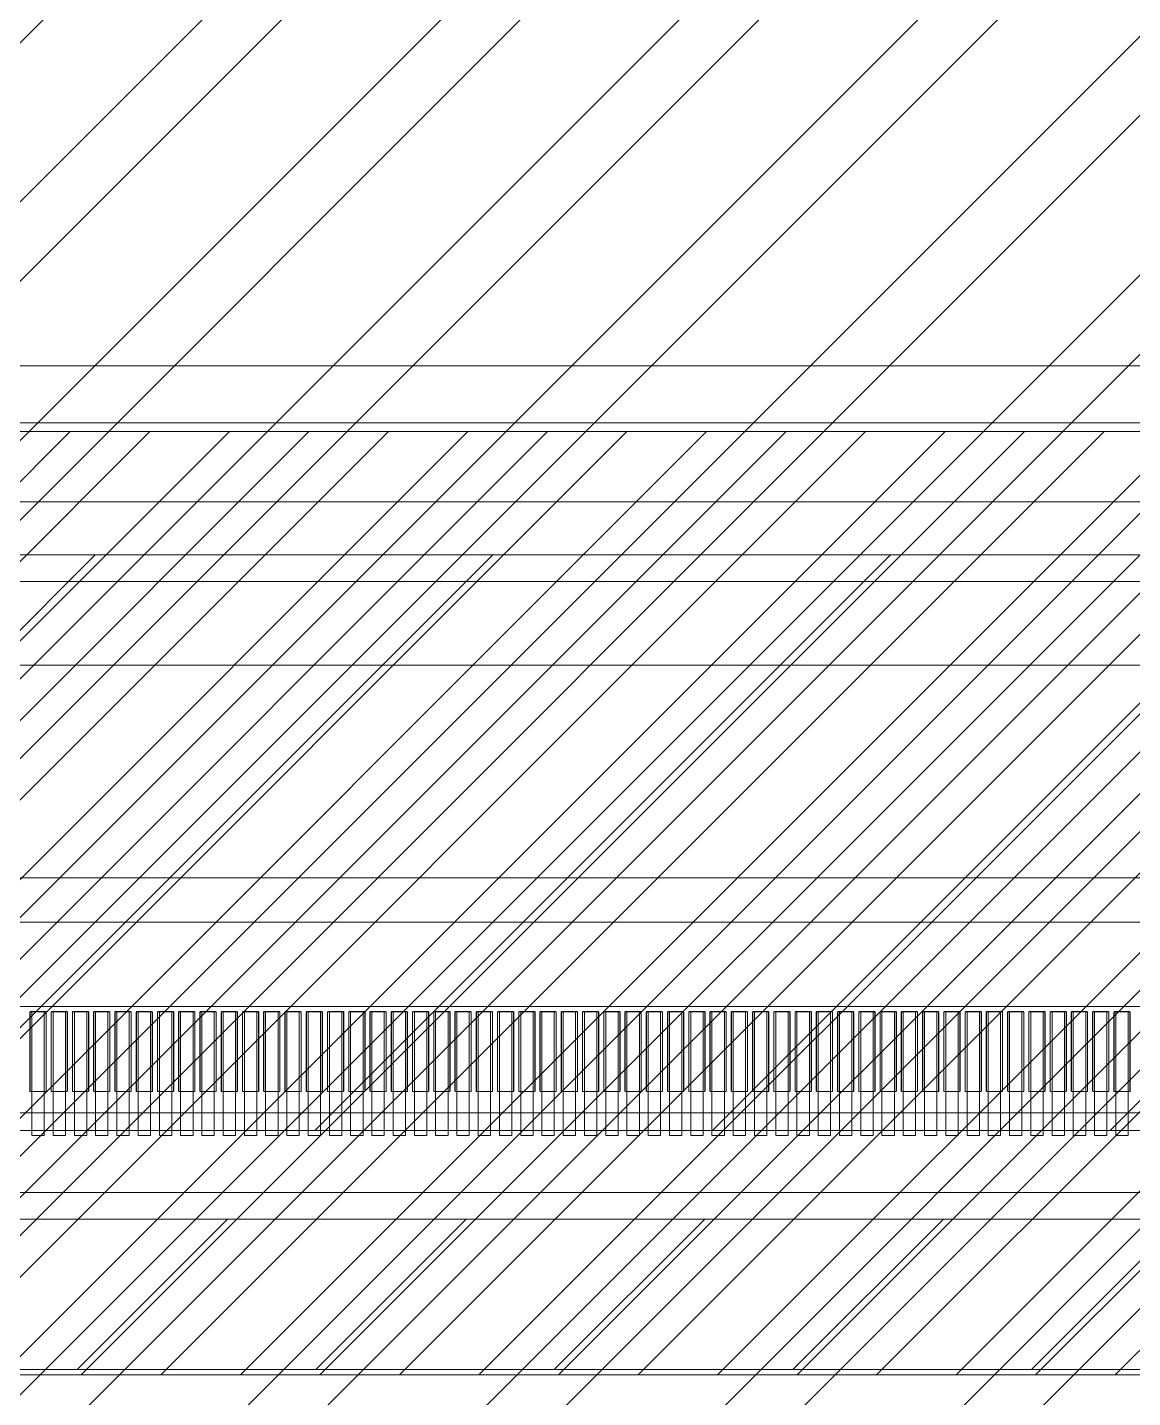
# Model space of a CAD drawing. Header units: millimetres. Extents: x 1065 to 1969, y -17351 to -16712.
# Drawn here: x 1396.21 to 1402.45, y -17104.09 to -17096.36 of the extents above; entities that cross this region are included whole.
import ezdxf

# ---------------------------------------------------------------- set-up
doc = ezdxf.new("R2010")
doc.units = ezdxf.units.MM
doc.layers.get('0').update_dxf_attribs({"lineweight": 20})
doc.layers.add('_', color=7, linetype='Continuous')
for name, color, linetype, lineweight in [('bl', 7, 'Continuous', 25), ('chip_btm.drawing', 9, 'Continuous', 100), ('chip_top.drawing', 3, 'Continuous', 100), ('DIM', 3, 'Continuous', 20), ('dummy.drawing', 7, 'Continuous', 100), ('epin', 13, 'Continuous', 9), ('FPC', 1, 'Continuous', 13), ('GE.drawing', 6, 'Continuous', 100), ('GE_MASK.drawing', 5, 'Continuous', 100), ('L245.P200', 19, 'Continuous', 100), ('下扩散', 201, 'Continuous', 13)]:
    doc.layers.add(name, color=color, linetype=linetype, lineweight=lineweight)

# ---------------------------------------------------------------- blocks, each defined once
blk = doc.blocks.new('*u15')
at = {"color": 2, "lineweight": 5}
for points in [[(-12.0847, 0.3488), (-12.1547, 0.3488), (-12.1547, -0.3512), (-12.0847, -0.3512)], [(-11.9647, 0.3488), (-12.0347, 0.3488), (-12.0347, -0.3512), (-11.9647, -0.3512)], [(-11.8447, 0.3488), (-11.9147, 0.3488), (-11.9147, -0.3512), (-11.8447, -0.3512)], [(-11.7247, 0.3488), (-11.7947, 0.3488), (-11.7947, -0.3512), (-11.7247, -0.3512)], [(-11.6047, 0.3488), (-11.6747, 0.3488), (-11.6747, -0.3512), (-11.6047, -0.3512)], [(-11.4847, 0.3488), (-11.5547, 0.3488), (-11.5547, -0.3512), (-11.4847, -0.3512)], [(-11.3647, 0.3488), (-11.4347, 0.3488), (-11.4347, -0.3512), (-11.3647, -0.3512)], [(-11.2447, 0.3488), (-11.3147, 0.3488), (-11.3147, -0.3512), (-11.2447, -0.3512)], [(-11.1247, 0.3488), (-11.1947, 0.3488), (-11.1947, -0.3512), (-11.1247, -0.3512)], [(-11.0047, 0.3488), (-11.0747, 0.3488), (-11.0747, -0.3512), (-11.0047, -0.3512)], [(-10.8847, 0.3488), (-10.9547, 0.3488), (-10.9547, -0.3512), (-10.8847, -0.3512)], [(-10.7647, 0.3488), (-10.8347, 0.3488), (-10.8347, -0.3512), (-10.7647, -0.3512)], [(-10.6447, 0.3488), (-10.7147, 0.3488), (-10.7147, -0.3512), (-10.6447, -0.3512)], [(-10.5247, 0.3488), (-10.5947, 0.3488), (-10.5947, -0.3512), (-10.5247, -0.3512)], [(-10.4047, 0.3488), (-10.4747, 0.3488), (-10.4747, -0.3512), (-10.4047, -0.3512)], [(-10.2847, 0.3488), (-10.3547, 0.3488), (-10.3547, -0.3512), (-10.2847, -0.3512)], [(-10.1647, 0.3488), (-10.2347, 0.3488), (-10.2347, -0.3512), (-10.1647, -0.3512)], [(-10.0447, 0.3488), (-10.1147, 0.3488), (-10.1147, -0.3512), (-10.0447, -0.3512)], [(-9.9247, 0.3488), (-9.9947, 0.3488), (-9.9947, -0.3512), (-9.9247, -0.3512)], [(-9.8047, 0.3488), (-9.8747, 0.3488), (-9.8747, -0.3512), (-9.8047, -0.3512)], [(-9.6847, 0.3488), (-9.7547, 0.3488), (-9.7547, -0.3512), (-9.6847, -0.3512)], [(-9.5647, 0.3488), (-9.6347, 0.3488), (-9.6347, -0.3512), (-9.5647, -0.3512)], [(-9.4447, 0.3488), (-9.5147, 0.3488), (-9.5147, -0.3512), (-9.4447, -0.3512)], [(-9.3247, 0.3488), (-9.3947, 0.3488), (-9.3947, -0.3512), (-9.3247, -0.3512)], [(-9.2047, 0.3488), (-9.2747, 0.3488), (-9.2747, -0.3512), (-9.2047, -0.3512)], [(-9.0847, 0.3488), (-9.1547, 0.3488), (-9.1547, -0.3512), (-9.0847, -0.3512)], [(-8.9647, 0.3488), (-9.0347, 0.3488), (-9.0347, -0.3512), (-8.9647, -0.3512)], [(-8.8447, 0.3488), (-8.9147, 0.3488), (-8.9147, -0.3512), (-8.8447, -0.3512)], [(-8.7247, 0.3488), (-8.7947, 0.3488), (-8.7947, -0.3512), (-8.7247, -0.3512)], [(-8.6047, 0.3488), (-8.6747, 0.3488), (-8.6747, -0.3512), (-8.6047, -0.3512)], [(-8.4847, 0.3488), (-8.5547, 0.3488), (-8.5547, -0.3512), (-8.4847, -0.3512)], [(-8.3647, 0.3488), (-8.4347, 0.3488), (-8.4347, -0.3512), (-8.3647, -0.3512)], [(-8.2447, 0.3488), (-8.3147, 0.3488), (-8.3147, -0.3512), (-8.2447, -0.3512)], [(-8.1247, 0.3488), (-8.1947, 0.3488), (-8.1947, -0.3512), (-8.1247, -0.3512)], [(-8.0047, 0.3488), (-8.0747, 0.3488), (-8.0747, -0.3512), (-8.0047, -0.3512)], [(-7.8847, 0.3488), (-7.9547, 0.3488), (-7.9547, -0.3512), (-7.8847, -0.3512)], [(-7.7647, 0.3488), (-7.8347, 0.3488), (-7.8347, -0.3512), (-7.7647, -0.3512)], [(-7.6447, 0.3488), (-7.7147, 0.3488), (-7.7147, -0.3512), (-7.6447, -0.3512)], [(-7.5247, 0.3488), (-7.5947, 0.3488), (-7.5947, -0.3512), (-7.5247, -0.3512)], [(-7.4047, 0.3488), (-7.4747, 0.3488), (-7.4747, -0.3512), (-7.4047, -0.3512)], [(-7.2847, 0.3488), (-7.3547, 0.3488), (-7.3547, -0.3512), (-7.2847, -0.3512)], [(-7.1647, 0.3488), (-7.2347, 0.3488), (-7.2347, -0.3512), (-7.1647, -0.3512)], [(-7.0447, 0.3488), (-7.1147, 0.3488), (-7.1147, -0.3512), (-7.0447, -0.3512)], [(-6.9247, 0.3488), (-6.9947, 0.3488), (-6.9947, -0.3512), (-6.9247, -0.3512)], [(-6.8047, 0.3488), (-6.8747, 0.3488), (-6.8747, -0.3512), (-6.8047, -0.3512)], [(-6.6847, 0.3488), (-6.7547, 0.3488), (-6.7547, -0.3512), (-6.6847, -0.3512)], [(-6.5647, 0.3488), (-6.6347, 0.3488), (-6.6347, -0.3512), (-6.5647, -0.3512)], [(-6.4447, 0.3488), (-6.5147, 0.3488), (-6.5147, -0.3512), (-6.4447, -0.3512)], [(-6.3247, 0.3488), (-6.3947, 0.3488), (-6.3947, -0.3512), (-6.3247, -0.3512)], [(-6.2047, 0.3488), (-6.2747, 0.3488), (-6.2747, -0.3512), (-6.2047, -0.3512)], [(-6.0847, 0.3488), (-6.1547, 0.3488), (-6.1547, -0.3512), (-6.0847, -0.3512)], [(-5.9647, 0.3488), (-6.0347, 0.3488), (-6.0347, -0.3512), (-5.9647, -0.3512)]]:
    blk.add_lwpolyline(points, close=True, dxfattribs=at)
blk = doc.blocks.new('*u17')
at = {"color": 2, "lineweight": 5}
blk.add_lwpolyline([(-137.98, 90.1768), (-0.98, 90.1768), (-0.98, -130.2232), (-137.98, -130.2232)], close=True, dxfattribs=at)
at = {"layer": 'chip_btm.drawing', "color": 4, "linetype": 'Continuous', "lineweight": 5}
blk.add_lwpolyline([(-138.96, -134.1192), (0, -134.1192), (0, 91.0568), (-138.96, 91.0568)], close=True, dxfattribs=at)
at = {"layer": 'chip_top.drawing', "color": 125, "linetype": 'Continuous', "lineweight": 5}
blk.add_lwpolyline([(-138.96, -131.1192), (0, -131.1192), (0, 91.0568), (-138.96, 91.0568)], close=True, dxfattribs=at)
blk.add_lwpolyline([(-138.96, -131.1192), (0, -131.1192), (0, 91.0568), (-138.96, 91.0568)], close=True, dxfattribs=at)
at = {"layer": 'chip_top.drawing', "color": 4, "linetype": 'Continuous', "lineweight": 5}
blk.add_lwpolyline([(-138.96, -131.1192), (0, -131.1192), (0, 91.0568), (-138.96, 91.0568)], close=True, dxfattribs=at)
at = {"layer": 'dummy.drawing', "color": 2, "linetype": 'Continuous', "lineweight": 5}
for points in [[(-79.125, -133.9992), (-79.035, -133.9992), (-79.035, -133.5492), (-79.125, -133.5492)], [(-79.005, -133.9992), (-78.915, -133.9992), (-78.915, -133.5492), (-79.005, -133.5492)], [(-78.885, -133.9992), (-78.795, -133.9992), (-78.795, -133.5492), (-78.885, -133.5492)], [(-78.765, -133.9992), (-78.675, -133.9992), (-78.675, -133.5492), (-78.765, -133.5492)], [(-78.645, -133.9992), (-78.555, -133.9992), (-78.555, -133.5492), (-78.645, -133.5492)], [(-78.525, -133.9992), (-78.435, -133.9992), (-78.435, -133.5492), (-78.525, -133.5492)], [(-78.405, -133.9992), (-78.315, -133.9992), (-78.315, -133.5492), (-78.405, -133.5492)], [(-78.285, -133.9992), (-78.195, -133.9992), (-78.195, -133.5492), (-78.285, -133.5492)], [(-78.165, -133.9992), (-78.075, -133.9992), (-78.075, -133.5492), (-78.165, -133.5492)], [(-78.045, -133.9992), (-77.955, -133.9992), (-77.955, -133.5492), (-78.045, -133.5492)], [(-77.925, -133.9992), (-77.835, -133.9992), (-77.835, -133.5492), (-77.925, -133.5492)], [(-77.805, -133.9992), (-77.715, -133.9992), (-77.715, -133.5492), (-77.805, -133.5492)], [(-77.685, -133.9992), (-77.595, -133.9992), (-77.595, -133.5492), (-77.685, -133.5492)], [(-77.565, -133.9992), (-77.475, -133.9992), (-77.475, -133.5492), (-77.565, -133.5492)], [(-77.445, -133.9992), (-77.355, -133.9992), (-77.355, -133.5492), (-77.445, -133.5492)], [(-77.325, -133.9992), (-77.235, -133.9992), (-77.235, -133.5492), (-77.325, -133.5492)], [(-77.205, -133.9992), (-77.115, -133.9992), (-77.115, -133.5492), (-77.205, -133.5492)], [(-77.085, -133.9992), (-76.995, -133.9992), (-76.995, -133.5492), (-77.085, -133.5492)], [(-76.965, -133.9992), (-76.875, -133.9992), (-76.875, -133.5492), (-76.965, -133.5492)], [(-76.845, -133.9992), (-76.755, -133.9992), (-76.755, -133.5492), (-76.845, -133.5492)], [(-76.725, -133.9992), (-76.635, -133.9992), (-76.635, -133.5492), (-76.725, -133.5492)], [(-76.605, -133.9992), (-76.515, -133.9992), (-76.515, -133.5492), (-76.605, -133.5492)], [(-76.485, -133.9992), (-76.395, -133.9992), (-76.395, -133.5492), (-76.485, -133.5492)], [(-76.365, -133.9992), (-76.275, -133.9992), (-76.275, -133.5492), (-76.365, -133.5492)], [(-76.245, -133.9992), (-76.155, -133.9992), (-76.155, -133.5492), (-76.245, -133.5492)], [(-76.125, -133.9992), (-76.035, -133.9992), (-76.035, -133.5492), (-76.125, -133.5492)], [(-76.005, -133.9992), (-75.915, -133.9992), (-75.915, -133.5492), (-76.005, -133.5492)], [(-75.885, -133.9992), (-75.795, -133.9992), (-75.795, -133.5492), (-75.885, -133.5492)], [(-75.765, -133.9992), (-75.675, -133.9992), (-75.675, -133.5492), (-75.765, -133.5492)], [(-75.645, -133.9992), (-75.555, -133.9992), (-75.555, -133.5492), (-75.645, -133.5492)], [(-75.525, -133.9992), (-75.435, -133.9992), (-75.435, -133.5492), (-75.525, -133.5492)], [(-75.405, -133.9992), (-75.315, -133.9992), (-75.315, -133.5492), (-75.405, -133.5492)], [(-75.285, -133.9992), (-75.195, -133.9992), (-75.195, -133.5492), (-75.285, -133.5492)], [(-75.165, -133.9992), (-75.075, -133.9992), (-75.075, -133.5492), (-75.165, -133.5492)], [(-75.045, -133.9992), (-74.955, -133.9992), (-74.955, -133.5492), (-75.045, -133.5492)], [(-74.925, -133.9992), (-74.835, -133.9992), (-74.835, -133.5492), (-74.925, -133.5492)], [(-74.805, -133.9992), (-74.715, -133.9992), (-74.715, -133.5492), (-74.805, -133.5492)], [(-74.685, -133.9992), (-74.595, -133.9992), (-74.595, -133.5492), (-74.685, -133.5492)], [(-74.565, -133.9992), (-74.475, -133.9992), (-74.475, -133.5492), (-74.565, -133.5492)], [(-74.445, -133.9992), (-74.355, -133.9992), (-74.355, -133.5492), (-74.445, -133.5492)], [(-74.325, -133.9992), (-74.235, -133.9992), (-74.235, -133.5492), (-74.325, -133.5492)], [(-74.205, -133.9992), (-74.115, -133.9992), (-74.115, -133.5492), (-74.205, -133.5492)], [(-74.085, -133.9992), (-73.995, -133.9992), (-73.995, -133.5492), (-74.085, -133.5492)], [(-73.965, -133.9992), (-73.875, -133.9992), (-73.875, -133.5492), (-73.965, -133.5492)], [(-73.845, -133.9992), (-73.755, -133.9992), (-73.755, -133.5492), (-73.845, -133.5492)], [(-73.725, -133.9992), (-73.635, -133.9992), (-73.635, -133.5492), (-73.725, -133.5492)], [(-73.605, -133.9992), (-73.515, -133.9992), (-73.515, -133.5492), (-73.605, -133.5492)], [(-73.485, -133.9992), (-73.395, -133.9992), (-73.395, -133.5492), (-73.485, -133.5492)], [(-73.365, -133.9992), (-73.275, -133.9992), (-73.275, -133.5492), (-73.365, -133.5492)], [(-73.245, -133.9992), (-73.155, -133.9992), (-73.155, -133.5492), (-73.245, -133.5492)], [(-73.125, -133.9992), (-73.035, -133.9992), (-73.035, -133.5492), (-73.125, -133.5492)], [(-73.005, -133.9992), (-72.915, -133.9992), (-72.915, -133.5492), (-73.005, -133.5492)]]:
    blk.add_lwpolyline(points, close=True, dxfattribs=at)
at = {"layer": 'GE.drawing', "color": 2, "linetype": 'Continuous', "lineweight": 5}
for points in [[(-79.037, -133.9992), (-79.035, -133.9972), (-79.035, -133.5512), (-79.037, -133.5492), (-79.123, -133.5492), (-79.125, -133.5512), (-79.125, -133.9972), (-79.123, -133.9992)], [(-78.917, -133.9992), (-78.915, -133.9972), (-78.915, -133.5512), (-78.917, -133.5492), (-79.003, -133.5492), (-79.005, -133.5512), (-79.005, -133.9972), (-79.003, -133.9992)], [(-78.797, -133.9992), (-78.795, -133.9972), (-78.795, -133.5512), (-78.797, -133.5492), (-78.883, -133.5492), (-78.885, -133.5512), (-78.885, -133.9972), (-78.883, -133.9992)], [(-78.677, -133.9992), (-78.675, -133.9972), (-78.675, -133.5512), (-78.677, -133.5492), (-78.763, -133.5492), (-78.765, -133.5512), (-78.765, -133.9972), (-78.763, -133.9992)], [(-78.557, -133.9992), (-78.555, -133.9972), (-78.555, -133.5512), (-78.557, -133.5492), (-78.643, -133.5492), (-78.645, -133.5512), (-78.645, -133.9972), (-78.643, -133.9992)], [(-78.437, -133.9992), (-78.435, -133.9972), (-78.435, -133.5512), (-78.437, -133.5492), (-78.523, -133.5492), (-78.525, -133.5512), (-78.525, -133.9972), (-78.523, -133.9992)], [(-78.317, -133.9992), (-78.315, -133.9972), (-78.315, -133.5512), (-78.317, -133.5492), (-78.403, -133.5492), (-78.405, -133.5512), (-78.405, -133.9972), (-78.403, -133.9992)], [(-78.197, -133.9992), (-78.195, -133.9972), (-78.195, -133.5512), (-78.197, -133.5492), (-78.283, -133.5492), (-78.285, -133.5512), (-78.285, -133.9972), (-78.283, -133.9992)], [(-78.077, -133.9992), (-78.075, -133.9972), (-78.075, -133.5512), (-78.077, -133.5492), (-78.163, -133.5492), (-78.165, -133.5512), (-78.165, -133.9972), (-78.163, -133.9992)], [(-77.957, -133.9992), (-77.955, -133.9972), (-77.955, -133.5512), (-77.957, -133.5492), (-78.043, -133.5492), (-78.045, -133.5512), (-78.045, -133.9972), (-78.043, -133.9992)], [(-77.837, -133.9992), (-77.835, -133.9972), (-77.835, -133.5512), (-77.837, -133.5492), (-77.923, -133.5492), (-77.925, -133.5512), (-77.925, -133.9972), (-77.923, -133.9992)], [(-77.717, -133.9992), (-77.715, -133.9972), (-77.715, -133.5512), (-77.717, -133.5492), (-77.803, -133.5492), (-77.805, -133.5512), (-77.805, -133.9972), (-77.803, -133.9992)], [(-77.597, -133.9992), (-77.595, -133.9972), (-77.595, -133.5512), (-77.597, -133.5492), (-77.683, -133.5492), (-77.685, -133.5512), (-77.685, -133.9972), (-77.683, -133.9992)], [(-77.477, -133.9992), (-77.475, -133.9972), (-77.475, -133.5512), (-77.477, -133.5492), (-77.563, -133.5492), (-77.565, -133.5512), (-77.565, -133.9972), (-77.563, -133.9992)], [(-77.357, -133.9992), (-77.355, -133.9972), (-77.355, -133.5512), (-77.357, -133.5492), (-77.443, -133.5492), (-77.445, -133.5512), (-77.445, -133.9972), (-77.443, -133.9992)], [(-77.237, -133.9992), (-77.235, -133.9972), (-77.235, -133.5512), (-77.237, -133.5492), (-77.323, -133.5492), (-77.325, -133.5512), (-77.325, -133.9972), (-77.323, -133.9992)], [(-77.117, -133.9992), (-77.115, -133.9972), (-77.115, -133.5512), (-77.117, -133.5492), (-77.203, -133.5492), (-77.205, -133.5512), (-77.205, -133.9972), (-77.203, -133.9992)], [(-76.997, -133.9992), (-76.995, -133.9972), (-76.995, -133.5512), (-76.997, -133.5492), (-77.083, -133.5492), (-77.085, -133.5512), (-77.085, -133.9972), (-77.083, -133.9992)], [(-76.877, -133.9992), (-76.875, -133.9972), (-76.875, -133.5512), (-76.877, -133.5492), (-76.963, -133.5492), (-76.965, -133.5512), (-76.965, -133.9972), (-76.963, -133.9992)], [(-76.757, -133.9992), (-76.755, -133.9972), (-76.755, -133.5512), (-76.757, -133.5492), (-76.843, -133.5492), (-76.845, -133.5512), (-76.845, -133.9972), (-76.843, -133.9992)], [(-76.637, -133.9992), (-76.635, -133.9972), (-76.635, -133.5512), (-76.637, -133.5492), (-76.723, -133.5492), (-76.725, -133.5512), (-76.725, -133.9972), (-76.723, -133.9992)], [(-76.517, -133.9992), (-76.515, -133.9972), (-76.515, -133.5512), (-76.517, -133.5492), (-76.603, -133.5492), (-76.605, -133.5512), (-76.605, -133.9972), (-76.603, -133.9992)], [(-76.397, -133.9992), (-76.395, -133.9972), (-76.395, -133.5512), (-76.397, -133.5492), (-76.483, -133.5492), (-76.485, -133.5512), (-76.485, -133.9972), (-76.483, -133.9992)], [(-76.277, -133.9992), (-76.275, -133.9972), (-76.275, -133.5512), (-76.277, -133.5492), (-76.363, -133.5492), (-76.365, -133.5512), (-76.365, -133.9972), (-76.363, -133.9992)], [(-76.157, -133.9992), (-76.155, -133.9972), (-76.155, -133.5512), (-76.157, -133.5492), (-76.243, -133.5492), (-76.245, -133.5512), (-76.245, -133.9972), (-76.243, -133.9992)], [(-76.037, -133.9992), (-76.035, -133.9972), (-76.035, -133.5512), (-76.037, -133.5492), (-76.123, -133.5492), (-76.125, -133.5512), (-76.125, -133.9972), (-76.123, -133.9992)], [(-75.917, -133.9992), (-75.915, -133.9972), (-75.915, -133.5512), (-75.917, -133.5492), (-76.003, -133.5492), (-76.005, -133.5512), (-76.005, -133.9972), (-76.003, -133.9992)], [(-75.797, -133.9992), (-75.795, -133.9972), (-75.795, -133.5512), (-75.797, -133.5492), (-75.883, -133.5492), (-75.885, -133.5512), (-75.885, -133.9972), (-75.883, -133.9992)], [(-75.677, -133.9992), (-75.675, -133.9972), (-75.675, -133.5512), (-75.677, -133.5492), (-75.763, -133.5492), (-75.765, -133.5512), (-75.765, -133.9972), (-75.763, -133.9992)], [(-75.557, -133.9992), (-75.555, -133.9972), (-75.555, -133.5512), (-75.557, -133.5492), (-75.643, -133.5492), (-75.645, -133.5512), (-75.645, -133.9972), (-75.643, -133.9992)], [(-75.437, -133.9992), (-75.435, -133.9972), (-75.435, -133.5512), (-75.437, -133.5492), (-75.523, -133.5492), (-75.525, -133.5512), (-75.525, -133.9972), (-75.523, -133.9992)], [(-75.317, -133.9992), (-75.315, -133.9972), (-75.315, -133.5512), (-75.317, -133.5492), (-75.403, -133.5492), (-75.405, -133.5512), (-75.405, -133.9972), (-75.403, -133.9992)], [(-75.197, -133.9992), (-75.195, -133.9972), (-75.195, -133.5512), (-75.197, -133.5492), (-75.283, -133.5492), (-75.285, -133.5512), (-75.285, -133.9972), (-75.283, -133.9992)], [(-75.077, -133.9992), (-75.075, -133.9972), (-75.075, -133.5512), (-75.077, -133.5492), (-75.163, -133.5492), (-75.165, -133.5512), (-75.165, -133.9972), (-75.163, -133.9992)], [(-74.957, -133.9992), (-74.955, -133.9972), (-74.955, -133.5512), (-74.957, -133.5492), (-75.043, -133.5492), (-75.045, -133.5512), (-75.045, -133.9972), (-75.043, -133.9992)], [(-74.837, -133.9992), (-74.835, -133.9972), (-74.835, -133.5512), (-74.837, -133.5492), (-74.923, -133.5492), (-74.925, -133.5512), (-74.925, -133.9972), (-74.923, -133.9992)], [(-74.717, -133.9992), (-74.715, -133.9972), (-74.715, -133.5512), (-74.717, -133.5492), (-74.803, -133.5492), (-74.805, -133.5512), (-74.805, -133.9972), (-74.803, -133.9992)], [(-74.597, -133.9992), (-74.595, -133.9972), (-74.595, -133.5512), (-74.597, -133.5492), (-74.683, -133.5492), (-74.685, -133.5512), (-74.685, -133.9972), (-74.683, -133.9992)], [(-74.477, -133.9992), (-74.475, -133.9972), (-74.475, -133.5512), (-74.477, -133.5492), (-74.563, -133.5492), (-74.565, -133.5512), (-74.565, -133.9972), (-74.563, -133.9992)], [(-74.357, -133.9992), (-74.355, -133.9972), (-74.355, -133.5512), (-74.357, -133.5492), (-74.443, -133.5492), (-74.445, -133.5512), (-74.445, -133.9972), (-74.443, -133.9992)], [(-74.237, -133.9992), (-74.235, -133.9972), (-74.235, -133.5512), (-74.237, -133.5492), (-74.323, -133.5492), (-74.325, -133.5512), (-74.325, -133.9972), (-74.323, -133.9992)], [(-74.117, -133.9992), (-74.115, -133.9972), (-74.115, -133.5512), (-74.117, -133.5492), (-74.203, -133.5492), (-74.205, -133.5512), (-74.205, -133.9972), (-74.203, -133.9992)], [(-73.997, -133.9992), (-73.995, -133.9972), (-73.995, -133.5512), (-73.997, -133.5492), (-74.083, -133.5492), (-74.085, -133.5512), (-74.085, -133.9972), (-74.083, -133.9992)], [(-73.877, -133.9992), (-73.875, -133.9972), (-73.875, -133.5512), (-73.877, -133.5492), (-73.963, -133.5492), (-73.965, -133.5512), (-73.965, -133.9972), (-73.963, -133.9992)], [(-73.757, -133.9992), (-73.755, -133.9972), (-73.755, -133.5512), (-73.757, -133.5492), (-73.843, -133.5492), (-73.845, -133.5512), (-73.845, -133.9972), (-73.843, -133.9992)], [(-73.637, -133.9992), (-73.635, -133.9972), (-73.635, -133.5512), (-73.637, -133.5492), (-73.723, -133.5492), (-73.725, -133.5512), (-73.725, -133.9972), (-73.723, -133.9992)], [(-73.517, -133.9992), (-73.515, -133.9972), (-73.515, -133.5512), (-73.517, -133.5492), (-73.603, -133.5492), (-73.605, -133.5512), (-73.605, -133.9972), (-73.603, -133.9992)], [(-73.397, -133.9992), (-73.395, -133.9972), (-73.395, -133.5512), (-73.397, -133.5492), (-73.483, -133.5492), (-73.485, -133.5512), (-73.485, -133.9972), (-73.483, -133.9992)], [(-73.277, -133.9992), (-73.275, -133.9972), (-73.275, -133.5512), (-73.277, -133.5492), (-73.363, -133.5492), (-73.365, -133.5512), (-73.365, -133.9972), (-73.363, -133.9992)], [(-73.157, -133.9992), (-73.155, -133.9972), (-73.155, -133.5512), (-73.157, -133.5492), (-73.243, -133.5492), (-73.245, -133.5512), (-73.245, -133.9972), (-73.243, -133.9992)], [(-73.037, -133.9992), (-73.035, -133.9972), (-73.035, -133.5512), (-73.037, -133.5492), (-73.123, -133.5492), (-73.125, -133.5512), (-73.125, -133.9972), (-73.123, -133.9992)], [(-72.917, -133.9992), (-72.915, -133.9972), (-72.915, -133.5512), (-72.917, -133.5492), (-73.003, -133.5492), (-73.005, -133.5512), (-73.005, -133.9972), (-73.003, -133.9992)]]:
    blk.add_lwpolyline(points, close=True, dxfattribs=at)
at = {"layer": 'GE_MASK.drawing', "color": 2, "linetype": 'Continuous', "lineweight": 5}
for points in [[(-79.0365, -133.5481), (-79.1235, -133.5481), (-79.1261, -133.5508), (-79.1261, -133.9977), (-79.1235, -134.0003), (-79.0365, -134.0003), (-79.0339, -133.9977), (-79.0339, -133.5508)], [(-78.9165, -133.5481), (-79.0035, -133.5481), (-79.0061, -133.5508), (-79.0061, -133.9977), (-79.0035, -134.0003), (-78.9165, -134.0003), (-78.9139, -133.9977), (-78.9139, -133.5508)], [(-78.7965, -133.5481), (-78.8835, -133.5481), (-78.8861, -133.5508), (-78.8861, -133.9977), (-78.8835, -134.0003), (-78.7965, -134.0003), (-78.7939, -133.9977), (-78.7939, -133.5508)], [(-78.6765, -133.5481), (-78.7635, -133.5481), (-78.7661, -133.5508), (-78.7661, -133.9977), (-78.7635, -134.0003), (-78.6765, -134.0003), (-78.6739, -133.9977), (-78.6739, -133.5508)], [(-78.5565, -133.5481), (-78.6435, -133.5481), (-78.6461, -133.5508), (-78.6461, -133.9977), (-78.6435, -134.0003), (-78.5565, -134.0003), (-78.5539, -133.9977), (-78.5539, -133.5508)], [(-78.4365, -133.5481), (-78.5235, -133.5481), (-78.5261, -133.5508), (-78.5261, -133.9977), (-78.5235, -134.0003), (-78.4365, -134.0003), (-78.4339, -133.9977), (-78.4339, -133.5508)], [(-78.3165, -133.5481), (-78.4035, -133.5481), (-78.4061, -133.5508), (-78.4061, -133.9977), (-78.4035, -134.0003), (-78.3165, -134.0003), (-78.3139, -133.9977), (-78.3139, -133.5508)], [(-78.1965, -133.5481), (-78.2835, -133.5481), (-78.2861, -133.5508), (-78.2861, -133.9977), (-78.2835, -134.0003), (-78.1965, -134.0003), (-78.1939, -133.9977), (-78.1939, -133.5508)], [(-78.0765, -133.5481), (-78.1635, -133.5481), (-78.1661, -133.5508), (-78.1661, -133.9977), (-78.1635, -134.0003), (-78.0765, -134.0003), (-78.0739, -133.9977), (-78.0739, -133.5508)], [(-77.9565, -133.5481), (-78.0435, -133.5481), (-78.0461, -133.5508), (-78.0461, -133.9977), (-78.0435, -134.0003), (-77.9565, -134.0003), (-77.9539, -133.9977), (-77.9539, -133.5508)], [(-77.8365, -133.5481), (-77.9235, -133.5481), (-77.9261, -133.5508), (-77.9261, -133.9977), (-77.9235, -134.0003), (-77.8365, -134.0003), (-77.8339, -133.9977), (-77.8339, -133.5508)], [(-77.7165, -133.5481), (-77.8035, -133.5481), (-77.8061, -133.5508), (-77.8061, -133.9977), (-77.8035, -134.0003), (-77.7165, -134.0003), (-77.7139, -133.9977), (-77.7139, -133.5508)], [(-77.5965, -133.5481), (-77.6835, -133.5481), (-77.6861, -133.5508), (-77.6861, -133.9977), (-77.6835, -134.0003), (-77.5965, -134.0003), (-77.5939, -133.9977), (-77.5939, -133.5508)], [(-77.4765, -133.5481), (-77.5635, -133.5481), (-77.5661, -133.5508), (-77.5661, -133.9977), (-77.5635, -134.0003), (-77.4765, -134.0003), (-77.4739, -133.9977), (-77.4739, -133.5508)], [(-77.3565, -133.5481), (-77.4435, -133.5481), (-77.4461, -133.5508), (-77.4461, -133.9977), (-77.4435, -134.0003), (-77.3565, -134.0003), (-77.3539, -133.9977), (-77.3539, -133.5508)], [(-77.2365, -133.5481), (-77.3235, -133.5481), (-77.3261, -133.5508), (-77.3261, -133.9977), (-77.3235, -134.0003), (-77.2365, -134.0003), (-77.2339, -133.9977), (-77.2339, -133.5508)], [(-77.1165, -133.5481), (-77.2035, -133.5481), (-77.2061, -133.5508), (-77.2061, -133.9977), (-77.2035, -134.0003), (-77.1165, -134.0003), (-77.1139, -133.9977), (-77.1139, -133.5508)], [(-76.9965, -133.5481), (-77.0835, -133.5481), (-77.0861, -133.5508), (-77.0861, -133.9977), (-77.0835, -134.0003), (-76.9965, -134.0003), (-76.9939, -133.9977), (-76.9939, -133.5508)], [(-76.8765, -133.5481), (-76.9635, -133.5481), (-76.9661, -133.5508), (-76.9661, -133.9977), (-76.9635, -134.0003), (-76.8765, -134.0003), (-76.8739, -133.9977), (-76.8739, -133.5508)], [(-76.7565, -133.5481), (-76.8435, -133.5481), (-76.8461, -133.5508), (-76.8461, -133.9977), (-76.8435, -134.0003), (-76.7565, -134.0003), (-76.7539, -133.9977), (-76.7539, -133.5508)], [(-76.6365, -133.5481), (-76.7235, -133.5481), (-76.7261, -133.5508), (-76.7261, -133.9977), (-76.7235, -134.0003), (-76.6365, -134.0003), (-76.6339, -133.9977), (-76.6339, -133.5508)], [(-76.5165, -133.5481), (-76.6035, -133.5481), (-76.6061, -133.5508), (-76.6061, -133.9977), (-76.6035, -134.0003), (-76.5165, -134.0003), (-76.5139, -133.9977), (-76.5139, -133.5508)], [(-76.3965, -133.5481), (-76.4835, -133.5481), (-76.4861, -133.5508), (-76.4861, -133.9977), (-76.4835, -134.0003), (-76.3965, -134.0003), (-76.3939, -133.9977), (-76.3939, -133.5508)], [(-76.2765, -133.5481), (-76.3635, -133.5481), (-76.3661, -133.5508), (-76.3661, -133.9977), (-76.3635, -134.0003), (-76.2765, -134.0003), (-76.2739, -133.9977), (-76.2739, -133.5508)], [(-76.1565, -133.5481), (-76.2435, -133.5481), (-76.2461, -133.5508), (-76.2461, -133.9977), (-76.2435, -134.0003), (-76.1565, -134.0003), (-76.1539, -133.9977), (-76.1539, -133.5508)], [(-76.0365, -133.5481), (-76.1235, -133.5481), (-76.1261, -133.5508), (-76.1261, -133.9977), (-76.1235, -134.0003), (-76.0365, -134.0003), (-76.0339, -133.9977), (-76.0339, -133.5508)], [(-75.9165, -133.5481), (-76.0035, -133.5481), (-76.0061, -133.5508), (-76.0061, -133.9977), (-76.0035, -134.0003), (-75.9165, -134.0003), (-75.9139, -133.9977), (-75.9139, -133.5508)], [(-75.7965, -133.5481), (-75.8835, -133.5481), (-75.8861, -133.5508), (-75.8861, -133.9977), (-75.8835, -134.0003), (-75.7965, -134.0003), (-75.7939, -133.9977), (-75.7939, -133.5508)], [(-75.6765, -133.5481), (-75.7635, -133.5481), (-75.7661, -133.5508), (-75.7661, -133.9977), (-75.7635, -134.0003), (-75.6765, -134.0003), (-75.6739, -133.9977), (-75.6739, -133.5508)], [(-75.5565, -133.5481), (-75.6435, -133.5481), (-75.6461, -133.5508), (-75.6461, -133.9977), (-75.6435, -134.0003), (-75.5565, -134.0003), (-75.5539, -133.9977), (-75.5539, -133.5508)], [(-75.4365, -133.5481), (-75.5235, -133.5481), (-75.5261, -133.5508), (-75.5261, -133.9977), (-75.5235, -134.0003), (-75.4365, -134.0003), (-75.4339, -133.9977), (-75.4339, -133.5508)], [(-75.3165, -133.5481), (-75.4035, -133.5481), (-75.4061, -133.5508), (-75.4061, -133.9977), (-75.4035, -134.0003), (-75.3165, -134.0003), (-75.3139, -133.9977), (-75.3139, -133.5508)], [(-75.1965, -133.5481), (-75.2835, -133.5481), (-75.2861, -133.5508), (-75.2861, -133.9977), (-75.2835, -134.0003), (-75.1965, -134.0003), (-75.1939, -133.9977), (-75.1939, -133.5508)], [(-75.0765, -133.5481), (-75.1635, -133.5481), (-75.1661, -133.5508), (-75.1661, -133.9977), (-75.1635, -134.0003), (-75.0765, -134.0003), (-75.0739, -133.9977), (-75.0739, -133.5508)], [(-74.9565, -133.5481), (-75.0435, -133.5481), (-75.0461, -133.5508), (-75.0461, -133.9977), (-75.0435, -134.0003), (-74.9565, -134.0003), (-74.9539, -133.9977), (-74.9539, -133.5508)], [(-74.8365, -133.5481), (-74.9235, -133.5481), (-74.9261, -133.5508), (-74.9261, -133.9977), (-74.9235, -134.0003), (-74.8365, -134.0003), (-74.8339, -133.9977), (-74.8339, -133.5508)], [(-74.7165, -133.5481), (-74.8035, -133.5481), (-74.8061, -133.5508), (-74.8061, -133.9977), (-74.8035, -134.0003), (-74.7165, -134.0003), (-74.7139, -133.9977), (-74.7139, -133.5508)], [(-74.5965, -133.5481), (-74.6835, -133.5481), (-74.6861, -133.5508), (-74.6861, -133.9977), (-74.6835, -134.0003), (-74.5965, -134.0003), (-74.5939, -133.9977), (-74.5939, -133.5508)], [(-74.4765, -133.5481), (-74.5635, -133.5481), (-74.5661, -133.5508), (-74.5661, -133.9977), (-74.5635, -134.0003), (-74.4765, -134.0003), (-74.4739, -133.9977), (-74.4739, -133.5508)], [(-74.3565, -133.5481), (-74.4435, -133.5481), (-74.4461, -133.5508), (-74.4461, -133.9977), (-74.4435, -134.0003), (-74.3565, -134.0003), (-74.3539, -133.9977), (-74.3539, -133.5508)], [(-74.2365, -133.5481), (-74.3235, -133.5481), (-74.3261, -133.5508), (-74.3261, -133.9977), (-74.3235, -134.0003), (-74.2365, -134.0003), (-74.2339, -133.9977), (-74.2339, -133.5508)], [(-74.1165, -133.5481), (-74.2035, -133.5481), (-74.2061, -133.5508), (-74.2061, -133.9977), (-74.2035, -134.0003), (-74.1165, -134.0003), (-74.1139, -133.9977), (-74.1139, -133.5508)], [(-73.9965, -133.5481), (-74.0835, -133.5481), (-74.0861, -133.5508), (-74.0861, -133.9977), (-74.0835, -134.0003), (-73.9965, -134.0003), (-73.9939, -133.9977), (-73.9939, -133.5508)], [(-73.8765, -133.5481), (-73.9635, -133.5481), (-73.9661, -133.5508), (-73.9661, -133.9977), (-73.9635, -134.0003), (-73.8765, -134.0003), (-73.8739, -133.9977), (-73.8739, -133.5508)], [(-73.7565, -133.5481), (-73.8435, -133.5481), (-73.8461, -133.5508), (-73.8461, -133.9977), (-73.8435, -134.0003), (-73.7565, -134.0003), (-73.7539, -133.9977), (-73.7539, -133.5508)], [(-73.6365, -133.5481), (-73.7235, -133.5481), (-73.7261, -133.5508), (-73.7261, -133.9977), (-73.7235, -134.0003), (-73.6365, -134.0003), (-73.6339, -133.9977), (-73.6339, -133.5508)], [(-73.5165, -133.5481), (-73.6035, -133.5481), (-73.6061, -133.5508), (-73.6061, -133.9977), (-73.6035, -134.0003), (-73.5165, -134.0003), (-73.5139, -133.9977), (-73.5139, -133.5508)], [(-73.3965, -133.5481), (-73.4835, -133.5481), (-73.4861, -133.5508), (-73.4861, -133.9977), (-73.4835, -134.0003), (-73.3965, -134.0003), (-73.3939, -133.9977), (-73.3939, -133.5508)], [(-73.2765, -133.5481), (-73.3635, -133.5481), (-73.3661, -133.5508), (-73.3661, -133.9977), (-73.3635, -134.0003), (-73.2765, -134.0003), (-73.2739, -133.9977), (-73.2739, -133.5508)], [(-73.1565, -133.5481), (-73.2435, -133.5481), (-73.2461, -133.5508), (-73.2461, -133.9977), (-73.2435, -134.0003), (-73.1565, -134.0003), (-73.1539, -133.9977), (-73.1539, -133.5508)], [(-73.0365, -133.5481), (-73.1235, -133.5481), (-73.1261, -133.5508), (-73.1261, -133.9977), (-73.1235, -134.0003), (-73.0365, -134.0003), (-73.0339, -133.9977), (-73.0339, -133.5508)], [(-72.9165, -133.5481), (-73.0035, -133.5481), (-73.0061, -133.5508), (-73.0061, -133.9977), (-73.0035, -134.0003), (-72.9165, -134.0003), (-72.9139, -133.9977), (-72.9139, -133.5508)]]:
    blk.add_lwpolyline(points, close=True, dxfattribs=at)
at = {"layer": 'L245.P200', "color": 4, "linetype": 'Continuous', "lineweight": 5}
blk.add_lwpolyline([(-85.617, -132.7922), (-53.343, -132.7922), (-53.343, -131.5922), (-85.617, -131.5922)], close=True, dxfattribs=at)
at = {"lineweight": 5}
blk.add_blockref('*u15', (-66.9603, -133.897), dxfattribs=at)

msp = doc.modelspace()

# ---------------------------------------------------------------- hatches: boundary and pattern name
h = msp.add_hatch()
h.set_pattern_fill('ANSI32', color=8, scale=0.1)
h.set_pattern_definition([(45, (-455.9367, 11.4647), (-0.67351921, 0.67351921), []), (45, (-455.4877, 11.4647), (-0.67351921, 0.67351921), [])])
h.paths.add_polyline_path([(1485.8713, -16867.3973, 0.414214), (1480.8713, -16862.3973), (1330.8713, -16862.3973, 0.414214), (1325.8713, -16867.3973), (1325.8713, -17107.3973, 0.414214), (1330.8713, -17112.3973), (1480.8713, -17112.3973, 0.414214), (1485.8713, -17107.3973)])
h.paths.add_polyline_path([(1473.8713, -17095.9973), (1337.8713, -17095.9973), (1337.8713, -16878.7973), (1473.8713, -16878.7973)], flags=16)
at = {"lineweight": 5}
h = msp.add_hatch(dxfattribs=at)
h.set_pattern_fill('ANSI31', color=5, scale=0.1)
h.set_pattern_definition([(45, (-478.47855, 802.74867), (-0.224506403, 0.224506403), [])])
h.paths.add_polyline_path([(1438.6077, -17103.9653), (1439.2098, -17103.5693), (1475.5013, -17103.5693, 0.414214), (1476.0313, -17103.0393), (1476.0313, -16877.1593, 0.414214), (1475.5013, -16876.6293), (1336.2413, -16876.6293, 0.414214), (1335.7113, -16877.1593), (1335.7113, -17103.0393, 0.414214), (1336.2413, -17103.5693), (1341.0713, -17103.5693), (1386.8713, -17103.5693), (1387.4735, -17103.9653)])
h.paths.add_polyline_path([(1337.3213, -17098.6393), (1337.3213, -16878.1393), (1474.4213, -16878.1393), (1474.4213, -17098.6393)], flags=16)
at = {"ltscale": 100}
h = msp.add_hatch(dxfattribs=at)
h.set_pattern_fill('ANSI31', color=3, scale=0.3)
h.set_pattern_definition([(45, (7349.7901, -40277.6489), (-0.67351921, 0.67351921), [])])
h.paths.add_polyline_path([(1402.2697, -17107.383), (1409.4554, -17107.383), (1409.4554, -17104.4878), (1402.2697, -17104.4878)], flags=24)
edge = h.paths.add_edge_path()
edge.add_line((1389.4062, -17103.9353), (1422.3362, -17103.9353))
edge.add_line((1422.3362, -17103.9353), (1422.3362, -17103.5853))
edge.add_arc((1421.8362, -17103.5853), 0.5, 0, 90)
edge.add_line((1421.8362, -17103.0853), (1389.9062, -17103.0853))
edge.add_arc((1389.9062, -17103.5853), 0.5, 90, 180)
edge.add_line((1389.4062, -17103.5853), (1389.4062, -17103.9353))
at = {"layer": 'DIM'}
h = msp.add_hatch(dxfattribs=at)
h.set_pattern_fill('ANSI31', color=2, scale=0.5, style=0)
h.set_pattern_definition([(45, (-2821.6551, -8246.8216), (-1.12253202, 1.12253202), [])])
h.paths.add_polyline_path([(1475.3813, -17102.5853), (1475.3813, -17099.3353), (1336.3613, -17099.3353), (1336.3613, -17102.5853)])

# ---------------------------------------------------------------- linework, layer by layer
at = {"color": 30, "lineweight": 5}
msp.add_line((1388.6062, -17103.9353), (1423.1362, -17103.9353), dxfattribs=at)
at = {"color": 5, "lineweight": 5}
msp.add_line((1438.6077, -17103.9653), (1387.4735, -17103.9653), dxfattribs=at)
msp.add_lwpolyline([(1337.3213, -16878.1393), (1474.4213, -16878.1393), (1474.4213, -17098.6393), (1337.3213, -17098.6393)], close=True, dxfattribs=at)
at = {"color": 5}
msp.add_lwpolyline([(1336.3613, -17095.4853), (1336.3613, -17102.5853), (1475.3813, -17102.5853), (1475.3813, -17095.4853)], dxfattribs=at)
at = {"color": 30}
msp.add_lwpolyline([(1423.1362, -17103.9353), (1423.1362, -17102.0853, 0.414214), (1422.9362, -17101.8853), (1388.8062, -17101.8853, 0.414214), (1388.6062, -17102.0853), (1388.6062, -17103.9353)], format="xyb", dxfattribs=at)
at = {"layer": '_', "color": 142, "linetype": 'Continuous', "lineweight": 0}
for p, q in [((1471.7013, -17099.3353), (1340.0413, -17099.3353)), ((1341.0413, -17102.9353), (1470.7013, -17102.9353))]:
    msp.add_line(p, q, dxfattribs=at)
at = {"layer": 'bl', "color": 2, "lineweight": 5}
msp.add_line((1336.3613, -17099.3353), (1475.3813, -17099.3353), dxfattribs=at)
at = {"layer": 'epin', "color": 3}
msp.add_lwpolyline([(1389.4062, -17103.9353), (1389.4062, -17103.5853, -0.414214), (1389.9062, -17103.0853), (1421.8362, -17103.0853, -0.414214), (1422.3362, -17103.5853), (1422.3362, -17103.9353)], format="xyb", dxfattribs=at)
at = {"layer": 'FPC'}
for p, q in [((1474.5013, -17098.2689), (1337.2413, -17098.2689)), ((1337.2913, -17101.4092), (1433.4687, -17101.4092))]:
    msp.add_line(p, q, dxfattribs=at)
at = {"layer": '下扩散'}
msp.add_lwpolyline([(1474.5013, -16878.1593), (1337.2413, -16878.1593), (1337.2413, -17099.0353), (1474.5013, -17099.0353)], close=True, dxfattribs=at)

# ---------------------------------------------------------------- block references
at = {"lineweight": 5}
msp.add_blockref('*u17', (1475.3513, -16968.366), dxfattribs=at)

doc.saveas('drawing.dxf')
